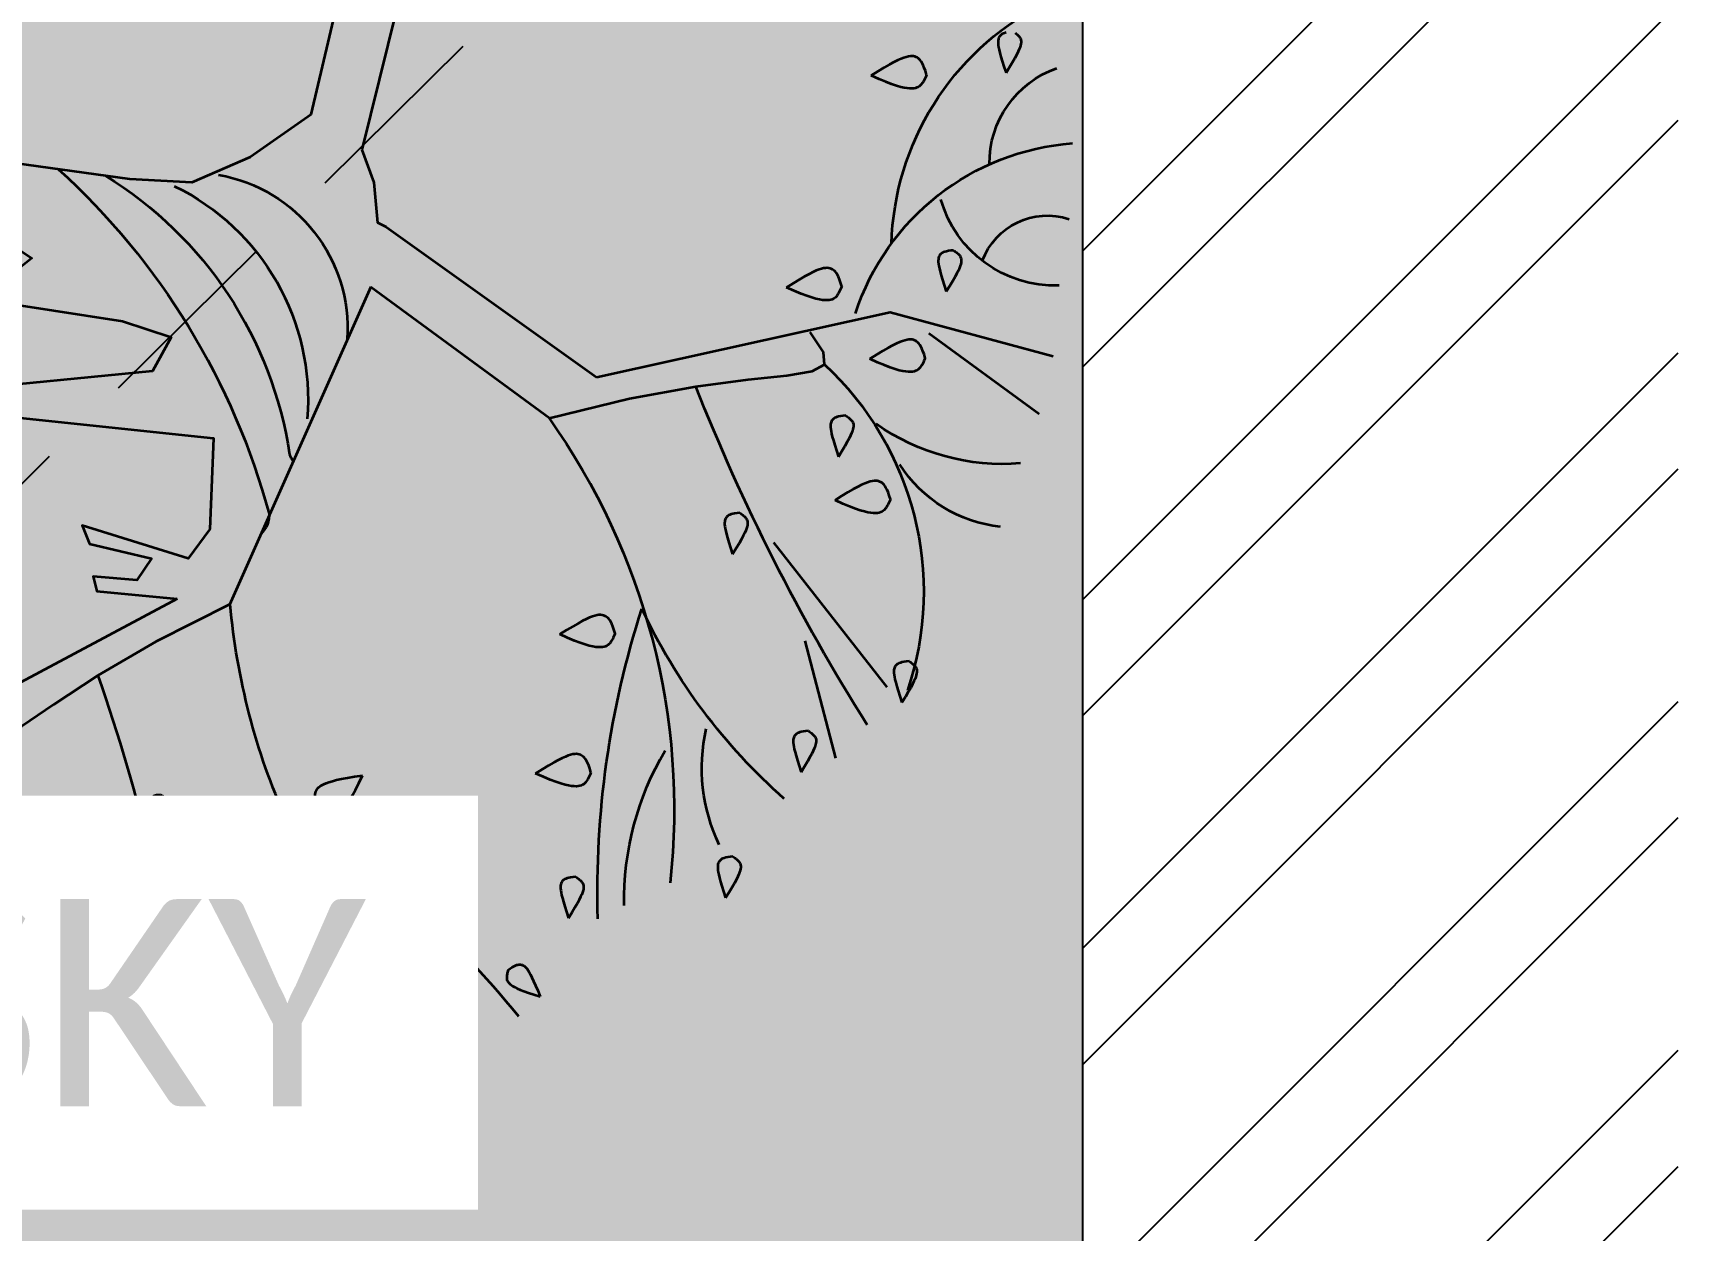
# Model space of a CAD drawing. Header units: millimetres. Extents: x -620 to 116137, y -21481 to 17722.
# Drawn here: x 6604 to 7240, y 12695 to 13158 of the extents above; entities that cross this region are included whole.
import ezdxf

# ---------------------------------------------------------------- set-up
doc = ezdxf.new("R2010")
doc.units = ezdxf.units.MM
doc.header["$LTSCALE"] = 150
doc.linetypes.add('1625_East Villa$0$DASHED', pattern=[0.75, 0.5, -0.25])
for name, color, linetype in [('1625_East Villa$0$ad-Elevation 10', 8, 'Continuous'), ('1625_East Villa$0$ad-Furniture', 8, 'Continuous'), ('1625_East Villa$0$ad-Text main', 7, 'Continuous'), ('1625_East Villa$0$ad-Wall', 240, 'Continuous'), ('1625_East Villa$0$ad-Wall hatch', 8, 'Continuous')]:
    doc.layers.add(name, color=color, linetype=linetype)
doc.layers.add('1625_East Villa$0$ad-Landscape', color=7, linetype='Continuous', lineweight=35, true_color=0x007f00)
doc.styles.add('1625_East Villa$1$Standard', font='calibril.ttf')

# ---------------------------------------------------------------- blocks, each defined once
blk = doc.blocks.new('1625_East Villa$0$zw$42B5')
at = {"layer": '1625_East Villa$0$ad-Wall hatch', "transparency": 33554610}
h = blk.add_hatch(dxfattribs=at)
h.set_pattern_fill('ANSI32', color=256, scale=10)
h.set_pattern_definition([(45, (-1040635.140901814, 674820.02437918), (-67.35192090801866, 67.35192090801866), []), (45, (-1040590.239601813, 674820.02437918), (-67.35192090801866, 67.35192090801866), [])])
h.paths.add_polyline_path([(12120, 13620), (12120, 10220), (11890, 10220), (11890, 13390), (7240, 13390), (7240, 8645), (4245, 8645), (4245, 8875), (4445, 8875), (4445, 9370), (4560, 9370), (4560, 8760), (7010, 8760), (7010, 10500), (6360, 10500), (6360, 10615), (7010, 10615), (7010, 13390), (4560, 13390), (4560, 10615), (5560, 10615), (5560, 10500), (4445, 10500), (4445, 13390), (230, 13390), (230, 8875), (3345, 8875), (3345, 8645), (3060, 8645), (3060, 4745), (3345.000000356697, 4745), (3345.000000356697, 4515), (230, 4515), (230, 230), (4995, 230), (4995, 3130), (6060, 3130), (6060, 3015), (5110, 3015), (5110, 230), (8310, 230.0000000000073), (8310, 3015.000000000007), (6860, 3015), (6860, 3130), (8310, 3130.000000000007), (8310, 4630.000000000007), (5110, 4630), (5110, 3930), (4995, 3930), (4995, 4515), (4245, 4515), (4245, 4745), (8540, 4745.000000000007), (8540, 230.0000000000073), (9240, 230.0000000000073), (9240, 7.275957614183426e-12), (0, 0), (0, 4745), (2830, 4745), (2830, 8645), (0, 8645), (0, 13620)])
at = {"layer": '1625_East Villa$0$ad-Wall'}
blk.add_lwpolyline([(7010, 8760), (7010, 10500), (6360, 10500), (6360, 10615), (7010, 10615), (7010, 13390), (4560, 13390), (4560, 10615), (5560, 10615), (5560, 10500), (4445, 10500), (4445, 13390), (230, 13390), (230, 8875)], dxfattribs=at)
blk = doc.blocks.new('1625_East Villa$0$A$C279134A6')
at = {"layer": '1625_East Villa$0$ad-Landscape', "linetype": 'Continuous'}
for p, q in [((352.617245493122, 400.1271393414354), (423.6558576117532, 240.50730740367)), ((72.22648582332477, 376.8904929818455), (16.72702648384438, 336.3571275154682)), ((150.2195632427756, 271.7263729690167), (93.30021398386452, 199.0087578529638)), ((134.409166034573, 222.4034145908154), (119.1114702286286, 163.3785190789349)), ((468.3502385930187, 119.9541486740491), (464.3111527960136, 27.69717249257519)), ((448.290892318284, 72.20118530957552), (421.5335621582781, 17.41064716777328))]:
    blk.add_line(p, q, dxfattribs=at)
for points in [[(356.8947542873648, 469.0268802080027), (326.6075211413699, 591.5537830647227)], [(382.5584542297438, 486.7454675396584), (357.776729408899, 591.9361931249223)], [(28.81455400970299, 527.7441063440201), (28.39120292119333, 527.4256297066459), (27.98687510727905, 527.1028157771943), (27.60492771420104, 526.7739871877493), (27.24871788821474, 526.437466570278), (26.92160277543007, 526.0915765567916), (26.62693952214613, 525.7346397792935), (26.36858475286863, 525.3634010963215), (26.15239300495887, 524.9682942723302), (25.98471829414484, 524.5381752983085), (25.87191463613999, 524.0619001652376), (25.82033604665776, 523.5283248641645), (25.83633654138248, 522.9263053860195), (25.92627013598394, 522.2446977217623), (26.09649084617558, 521.4723578624253), (26.35780899522069, 520.5922718332731), (26.73886013658193, 519.56394579685), (27.27273613128636, 518.341015949969), (27.99252884027374, 516.8771184893994), (28.93133012468752, 515.1258896120125), (30.12223184545292, 513.0409655146359), (31.59832586361154, 510.5759823940316), (33.39270404016133, 507.684576447049)], [(33.29601563398319, 527.893012298111), (34.08848058803414, 527.6842414806233), (34.72851885855198, 527.4527985276436), (35.24604677014577, 527.1995369114884), (35.67098064727907, 526.9253101044014), (36.03323681450274, 526.6309715786629), (36.35705638653599, 526.3152086433329), (36.64397963910596, 525.9680439542572), (36.88987163815182, 525.5773340039741), (37.09059744958358, 525.1309352850367), (37.24202213936951, 524.616704290107), (37.34001077339053, 524.0224975116871), (37.38042841761489, 523.3361714423663), (37.35914013798174, 522.5455825747486), (37.26990450716403, 521.6320920623621), (37.0980541252211, 520.5510797029419), (36.82681509893155, 519.2514299552204), (36.43941353508853, 517.6820272778568), (35.91907554051431, 515.7917561296927), (35.24902722194383, 513.5295009693509), (34.41249468624301, 510.8441462555784), (33.39270404016133, 507.684576447049)], [(73.29215961307636, 506.7601001381117), (73.88739730157249, 508.6890632317227), (74.44815625957563, 510.2773958230973), (74.98181206009758, 511.5665295528452), (75.49574027610652, 512.5978960613866), (75.99731648055604, 513.4129269891127), (76.49391624648706, 514.0530539766332), (76.99291514683864, 514.5597086643247), (77.50168875459349, 514.9743226926657), (78.02897286428197, 515.3298951536999), (78.5889441564068, 515.6256949454109), (79.19713953304745, 515.8525584172457), (79.8690958962543, 516.001321918673), (80.62035014812136, 516.062821799278), (81.46643919062626, 516.0278944084421), (82.42289992592123, 515.8873760957649), (83.50526925594022, 515.6321032106644), (84.73407431731175, 515.2489239684655), (86.14980318422022, 514.7087340477301), (87.79793416531174, 513.9784409928252), (89.72394556929066, 513.0249523481325), (91.9733157048031, 511.8151756579755), (94.59152288056794, 510.3160184667868), (97.62404540518764, 508.4943883188826), (101.116361587352, 506.3171927586154)], [(73.29215961312002, 506.7601001381554), (73.59661495994078, 506.0487456632109), (73.90594117391447, 505.3540569140605), (74.22340712441655, 504.6801764662305), (74.55228168080794, 504.0312468953198), (74.89583371250774, 503.4114107769055), (75.25733208894962, 502.8248106866231), (75.64004567947995, 502.2755891999986), (76.04724335354695, 501.7678888926894), (76.48450896104623, 501.3060890487832), (76.96668627367762, 500.8955157861637), (77.51093404369021, 500.5417319314438), (78.13441102326033, 500.250300311076), (78.85427596466616, 500.0267837515712), (79.68768762006948, 499.8767450793966), (80.65180474169028, 499.8057471210341), (81.76378608174855, 499.8193527029798), (83.04679539770586, 499.9283506845095), (84.54801646761189, 500.1644340558414), (86.32063807483064, 500.5645218400168), (88.4178490027407, 501.1655330600406), (90.89283803461876, 502.0043867389031), (93.79879395378521, 503.1180018995801), (97.1889055435895, 504.5432975651638), (101.116361587352, 506.3171927586154)], [(382.5584542297438, 486.7454675396584), (413.2355990572105, 465.3405140995237), (442.5768618426082, 452.5124026723861), (473.7519500256021, 454.3449891887794), (542.6637185341824, 463.8141505625244)], [(344.6199230929051, 430.2138714665271), (349.0515932633571, 432.3539451794422), (350.8854226912226, 452.5124026723861), (356.8947542873648, 469.0268802080027)], [(566.2184755249618, 448.7383997396755), (547.1051029588125, 430.5213557569732), (522.9766367968841, 414.5061017142798), (539.7697852473502, 401.1999627758196), (587.4493342509231, 406.697722325167), (583.7816753951629, 399.3673733533506), (477.4196088813333, 382.8740888933607), (452.9874181839259, 374.9163860255067), (462.2312783106026, 357.7608433352507), (561.7757303212566, 348.054933456835), (554.4404166400345, 337.0594114521664), (431.573889305655, 324.2313000250288), (433.4077147032513, 278.4166196778096), (444.4106912704738, 263.7559246402379), (497.5917245274031, 280.2492091002787), (493.9240656716429, 271.0862707060442), (462.748977488649, 263.7559246402379), (470.084291169871, 252.7603997295446), (492.0902362437773, 254.5929862460034), (490.2564108461811, 247.2626372741724), (449.8757823641499, 243.529224193604)], [(344.6199230929051, 430.2138714665271), (239.1307811839506, 354.8114944991394)], [(59.75594930001535, 418.4971155818203), (59.30462310092116, 418.1822814245534), (58.865605884057, 417.8664647112091), (58.44225479551824, 417.5479880738567), (58.03792698161851, 417.2251741444052), (57.6559795885405, 416.8963455549383), (57.29976976253965, 416.5598249374889), (56.97265464976954, 416.2139349240024), (56.6779913964856, 415.8569981465043), (56.41963662719354, 415.485759463525), (56.20344487928378, 415.0906526395411), (56.03577016848431, 414.6605336655193), (55.92296651050856, 414.1842585324921), (55.87138792099722, 413.650683231368), (55.88738841572194, 413.0486637532304), (55.97732201030885, 412.3670560889732), (56.14754272051505, 411.5947162296361), (56.40886086954561, 410.714630200484), (56.78991201090685, 409.6863041640609), (57.32378800561128, 408.4633743171726), (58.04358071459865, 406.9994768566103), (58.98238199901243, 405.2482479792234), (60.17328371977783, 403.1633238818467), (61.649377737951, 400.6983407612424), (63.4437559145299, 397.8069348143035)], [(59.75594930001535, 418.4971155818203), (61.18519225166528, 418.3614820045623), (62.37225954627502, 418.2006158749864), (63.3470675083081, 418.0153706653218), (64.13953246235906, 417.8065998478341), (64.77957073289144, 417.5751568948544), (65.29709864447068, 417.3218952786992), (65.72203252160398, 417.0476684716123), (66.08428868882766, 416.7533299458737), (66.4081082608609, 416.4375670105364), (66.69503151343088, 416.090402321468), (66.94092351247673, 415.6996923711849), (67.1416493239085, 415.2532936522475), (67.29307401370897, 414.7390626573178), (67.39106264771544, 414.1448558788979), (67.43148029195436, 413.4585298095772), (67.41019201230665, 412.6679409419594), (67.32095638148894, 411.7544504295729), (67.14910599956056, 410.6734380701528), (66.87786697327101, 409.3737883224312), (66.490465409428, 407.8043856450677), (65.97012741483923, 405.9141144969035), (65.30007909626875, 403.6518593365618), (64.46354656056792, 400.9665046227819), (63.4437559145299, 397.8069348143035)], [(115.8983749472391, 400.3612481793534), (116.4936126356915, 402.2902112729207), (117.0543715936801, 403.8785438643172), (117.5880273942021, 405.1676775940577), (118.1019556102256, 406.1990441025846), (118.6035318146751, 407.0140750303108), (119.1001315806061, 407.654202017824), (119.5991304809722, 408.1608567055227), (120.107904088698, 408.5754707338856), (120.6351881983719, 408.9310431949198), (121.1951594905258, 409.226842986609), (121.8033548671665, 409.4537064584438), (122.4753112303588, 409.6024699598929), (123.2265654822259, 409.6639698404906), (124.0726545247308, 409.6290424496547), (125.0291152600112, 409.4885241369921), (126.1114845900738, 409.2332512518624), (127.3402896514308, 408.8500720096708), (128.7560185183247, 408.3098820889427), (130.4041494994453, 407.5795890340232), (132.3301609034243, 406.6261003893305), (134.5795310389221, 405.4163236991881), (137.1977382146724, 403.9171665080066), (140.2302607393212, 402.0955363600806), (143.722576921471, 399.9183407998062)], [(115.8983749472391, 400.3612481793534), (116.2028302941035, 399.6498937044526), (116.5121565080481, 398.9552049552585), (116.8296224585065, 398.2813245074431), (117.1584970149124, 397.6323949365324), (117.5020490466122, 397.0125588181254), (117.8635474230541, 396.4259587278357), (118.2462610135844, 395.8767372412112), (118.653458687666, 395.3690369338874), (119.0907242951798, 394.9072370899667), (119.5729016077821, 394.4966638273763), (120.1171493777947, 394.1428799726564), (120.7406263573648, 393.8514483522886), (121.4604912987706, 393.6279317927838), (122.293902954174, 393.4778931206092), (123.2580200758093, 393.4068951622467), (124.3700014158821, 393.4205007441633), (125.6530107318104, 393.5294987257221), (127.1542318017164, 393.765582097054), (128.9268534089642, 394.1656698812149), (131.0240643368597, 394.7666811012314), (133.4990533687378, 395.6055347801012), (136.4050092878897, 396.7191499408073), (139.795120877694, 398.1444456063837), (143.722576921471, 399.9183407998062)], [(352.617245493122, 400.1271393414354), (262.5626139884262, 334.2538926715424)], [(239.1307811839506, 354.8114944991394), (91.67627258776338, 387.4669623311202), (9.728298415531754, 365.3237583239679)], [(73.99639921951166, 364.4200113716506), (74.59163690796413, 366.3489744652179), (75.15239586601092, 367.9373070566362), (75.68605166648922, 369.2264407863404), (76.19997988249816, 370.2578072948818), (76.70155608699133, 371.0728382226516), (77.1981558528787, 371.7129652101285), (77.69715475324483, 372.2196198978199), (78.20592836102878, 372.6342339262046), (78.73321247070271, 372.9898063872388), (79.29318376279844, 373.2856061789062), (79.90137913943909, 373.512469650741), (80.57333550264593, 373.661233152161), (81.324589754513, 373.7227330327732), (82.1706787970179, 373.6878056419373), (83.12713953231287, 373.5472873292601), (84.20950886233186, 373.2920144441596), (85.43831392371794, 372.9088352019535), (86.85404279061186, 372.3686452812253), (88.50217377174704, 371.6383522263641), (90.42818517569685, 370.6848635816277), (92.6775553112384, 369.4750868915144), (95.29576248695957, 367.975929700282), (98.32828501157928, 366.1542995523778), (101.8206011937873, 363.977103992147)], [(263.021936831341, 334.1401650423795), (222.597750800167, 344.1491313036531), (189.2779767338216, 350.1896467084589), (162.9435942356795, 353.5883516511676), (143.4755829091155, 355.6718865260336), (130.7549223573733, 357.7668917273841), (124.6625921838713, 361.2000076495897), (125.0795719919115, 367.2978746869921), (131.8868413848249, 377.3871332338167)], [(73.99639921951166, 364.4200113716506), (74.30085456637607, 363.7086568967497), (74.61018078030611, 363.0139681475557), (74.92764673080819, 362.3400876997184), (75.25652128721413, 361.691158128815), (75.60007331889938, 361.0713220103935), (75.96157169534126, 360.4847219201183), (76.34428528587159, 359.9355004334939), (76.75148295993858, 359.4278001261846), (77.18874856743787, 358.9660002822711), (77.67092588006926, 358.555427019659), (78.21517365008185, 358.201643164939), (78.83865062965197, 357.9102115445712), (79.5585155710578, 357.6866949850664), (80.39192722646112, 357.5366563128919), (81.35604434808192, 357.465658354522), (82.46802568814019, 357.4792639364678), (83.75103500411205, 357.5882619180047), (85.25225607400353, 357.8243452893366), (87.02487768126593, 358.2244330735557), (89.12208860913233, 358.8254442935358), (91.5970776410104, 359.6642979723983), (94.50303356017685, 360.7779131330753), (97.89314514998114, 362.203208798659), (101.8206011937873, 363.977103992147)], [(113.9371476598753, 335.504475070622), (113.4858214608103, 335.1896409133333), (113.046804243917, 334.8738242000109), (112.6234531554073, 334.5553475626366), (112.2191253414785, 334.2325336332142), (111.8371779484005, 333.9037050437328), (111.480968122356, 333.5671844262397), (111.153853009615, 333.2212944127386), (110.8591897563601, 332.864357635277), (110.6008349870244, 332.4931189522904), (110.3846432391292, 332.0980121282773), (110.2169685283297, 331.6678931542556), (110.104164870354, 331.1916180212284), (110.0525862808718, 330.6580427201479), (110.0685867755674, 330.0560232419666), (110.1585203701543, 329.3744155777094), (110.328741080375, 328.6020757184306), (110.5900592294201, 327.7219896892857), (110.9711103707814, 326.6936636528626), (111.5049863654276, 325.4707338059234), (112.2247790744877, 324.0068363453902), (113.1635803588433, 322.2556074679742), (114.3544820796087, 320.1706833705975), (115.8305760977673, 317.7057002499932), (117.6249542743462, 314.8142943030616)], [(113.9371476598753, 335.504475070622), (115.3663906115253, 335.3688414933713), (116.5534579060914, 335.2079753637372), (117.5282658681535, 335.0227301540581), (118.3207308221754, 334.8139593365922), (118.9607690927369, 334.5825163836562), (119.4782970043161, 334.3292547674355), (119.9032308814494, 334.0550279603485), (120.265487048644, 333.7606894346391), (120.5893066206918, 333.4449264992872), (120.8762298732763, 333.0977618102042), (121.1221218723222, 332.7070518599139), (121.3228476837685, 332.260653141042), (121.4742723735544, 331.7464221461123), (121.5722610076045, 331.1522153676779), (121.6126786517998, 330.4658892983716), (121.591390372123, 329.6753004307102), (121.5021547413344, 328.7618099183092), (121.3303043593914, 327.6807975589036), (121.0590653331165, 326.3811478111675), (120.6716637692734, 324.8117451338621), (120.1513257746701, 322.9214739856543), (119.4812774561142, 320.6592188252907), (118.6447449204134, 317.9738641115109), (117.6249542743462, 314.8142943030616)], [(91.49936414108379, 293.4417976602126), (92.09460182953626, 295.3707607537799), (92.6553607875394, 296.9590933451545), (93.18901658806135, 298.2482270749024), (93.70294480407028, 299.2795935834438), (94.2045210085198, 300.09462451117), (94.70112077445083, 300.7347514986905), (95.20011967480241, 301.2414061863819), (95.70889328260091, 301.6560202147739), (96.23617739223118, 302.0115926757571), (96.79614868435601, 302.3073924674682), (97.40434406101122, 302.534255939303), (98.07630042421806, 302.6830194407303), (98.82755467608513, 302.7445193213352), (99.67364371857548, 302.7095919304993), (100.6301044538704, 302.5690736178221), (101.712473783904, 302.3138007327216), (102.9412788452755, 301.9306214905228), (104.357007712184, 301.3904315697873), (106.0051386932755, 300.6601385148824), (107.931150097269, 299.7066498701897), (110.1805202327814, 298.4968731800327), (112.7987274085317, 296.997715988844), (115.8312499331514, 295.1760858409398), (119.3235661153158, 292.9988902806726)], [(91.49936414108379, 293.4417976602126), (91.80381948793365, 292.7304431853117), (92.11314570187824, 292.0357544361177), (92.43061165236577, 291.3618739882877), (92.7594862087717, 290.712944417377), (93.1030382404715, 290.0931082989628), (93.46453661688429, 289.5065082087021), (93.84725020742917, 288.9572867220704), (94.25444788151071, 288.4495864147466), (94.69171348902455, 287.9877865708404), (95.17389080164139, 287.577213308221), (95.71813857165398, 287.223429453501), (96.3416155512241, 286.9319978331332), (97.06148049262993, 286.7084812736284), (97.89489214803325, 286.5584426014539), (98.85900926965405, 286.4874446430913), (99.97099060971232, 286.501050225037), (101.2539999256551, 286.6100482065885), (102.7552209955757, 286.8461315778986), (104.5278426027944, 287.246219362074), (106.6250535307045, 287.8472305820978), (109.1000425625825, 288.6860842609603), (112.005998481749, 289.7996994216373), (115.3961100715533, 291.224995087221), (119.3235661153158, 292.9988902806726)], [(167.1322181223513, 286.6186359019921), (166.6808919232717, 286.3038017447252), (166.2418747063639, 285.9879850314028), (165.8185236178688, 285.6695083940285), (165.4141958039545, 285.346694464577), (165.0322484108765, 285.0178658751247), (164.6760385848611, 284.6813452576753), (164.3489234721055, 284.3354552441742), (164.0542602188216, 283.9785184666689), (163.7959054495441, 283.6072797836969), (163.5797137016343, 283.2121729597129), (163.4120389908203, 282.7820539856912), (163.2992353328154, 282.305778852613), (163.2476567433478, 281.7722035515326), (163.2636572380579, 281.1701840734022), (163.3535908326594, 280.488576409145), (163.523811542851, 279.7162365497934), (163.7851296918961, 278.8361505206558), (164.1661808332428, 277.8078244842472), (164.7000568279327, 276.584894637359), (165.4198495369492, 275.1209971767821), (166.3586508213339, 273.3697682994098), (167.5495525421138, 271.2848442020331), (169.0256465602724, 268.8198610814288), (170.8200247368077, 265.9284551344463)], [(167.1322181223513, 286.6186359019921), (168.5614610739867, 286.4830023247632), (169.7485283685965, 286.3221361951728), (170.7233363306586, 286.1368909854937), (171.5158012846805, 285.9281201680278), (172.1558395552274, 285.696677215019), (172.6733674668212, 285.4434155988711), (173.0983013439545, 285.1691887917841), (173.4605575111491, 284.8748502660601), (173.7843770831823, 284.5590873307228), (174.0713003357814, 284.2119226416398), (174.3171923348273, 283.8212126913495), (174.5179181462299, 283.3748139724339), (174.6693428360304, 282.8605829775042), (174.767331470066, 282.2663761990698), (174.8077491142758, 281.5800501297635), (174.7864608346572, 280.7894612621312), (174.6972252038395, 279.8759707497447), (174.5253748218965, 278.7949583903246), (174.254135795607, 277.495308642603), (173.8667342317349, 275.9259059652541), (173.3463962371607, 274.0356348170899), (172.6763479186193, 271.7733796567263), (171.8398153829185, 269.0880249429465), (170.8200247368077, 265.9284551344463)], [(423.2329429857054, 240.7195682496676), (460.4529066384566, 222.0388689160536), (489.694971143952, 204.9626622634387), (511.9121788112243, 190.4214594137811), (528.0575719491608, 179.345771488981), (539.0841928667651, 172.6661096108801), (545.9450838729827, 171.3129849014949)], [(449.8757823641499, 243.529224193604), (588.0855924869684, 169.8204292100345), (635.9466098243865, 99.71254824033531)], [(229.7878548717854, 226.066252715711), (230.3830925602379, 227.9952158092783), (230.9438515182846, 229.5835484007112), (231.4775073187629, 230.8726821304081), (231.9914355347719, 231.9040486389422), (232.4930117392505, 232.719079566712), (232.9896115051524, 233.3592065541889), (233.488610405504, 233.8658612418876), (233.9973840133025, 234.2804752702796), (234.5246681229764, 234.6360477313137), (235.0846394150722, 234.9318475229738), (235.6928347917128, 235.1587109948014), (236.3647911549488, 235.3074744962796), (237.1160454067867, 235.3689743768336), (237.9621344492916, 235.3340469859977), (238.9185951845866, 235.1935286733278), (240.0009645146056, 234.93825578822), (241.2297695760208, 234.5550765460648), (242.6454984429147, 234.0148866253294), (244.2936294240208, 233.2845935704245), (246.219640827956, 232.3311049256954), (248.4690109635121, 231.1213282355748), (251.0872181392333, 229.6221710443497), (254.119740663853, 227.8005408964382), (257.6120568460465, 225.623345336222)], [(229.7878548717854, 226.066252715711), (230.0923102186498, 225.3548982408101), (230.4016364325798, 224.6602094916234), (230.7191023830819, 223.9863290437934), (231.0479769394879, 223.3373994728754), (231.3915289711731, 222.7175633544684), (231.7530273476004, 222.1309632642078), (232.1357409381308, 221.5817417775834), (232.542938612256, 221.0740414702959), (232.9802042197116, 220.6122416263388), (233.462381532343, 220.2016683637194), (234.0066293023556, 219.8478845089994), (234.6301062819693, 219.5564528886753), (235.3499712233315, 219.3329363291341), (236.1833828787348, 219.1828976569523), (237.1475000003556, 219.1118996985897), (238.2594813404576, 219.1255052805791), (239.5424906563567, 219.2345032620942), (241.0437117262773, 219.470586633397), (242.8163333335397, 219.8706744176161), (244.9135442614061, 220.4716856376035), (247.3885332932841, 221.310539316466), (250.2944892124506, 222.424154477143), (253.6846008022985, 223.8494501427704), (257.6120568460465, 225.623345336222)], [(82.07595595098974, 212.0539813659125), (81.62462975193921, 211.7391472086165), (81.1856125350314, 211.4233304952941), (80.76226144653629, 211.1048538579198), (80.35793363260746, 210.7820399284974), (79.97598623952945, 210.4532113390305), (79.6197764135286, 210.1166907215738), (79.29266130077303, 209.7708007080728), (78.99799804748909, 209.4138639305747), (78.73964327818248, 209.0426252476173), (78.52345153030183, 208.6475184236187), (78.3557768194878, 208.2173994495824), (78.24297316151205, 207.7411243165625), (78.19139457200072, 207.2075490154384), (78.20739506672544, 206.6055295372935), (78.29732866131235, 205.9239218730436), (78.46754937150399, 205.1515820137138), (78.72886752053455, 204.2714959845762), (79.10991866189579, 203.2431699481531), (79.64379465660022, 202.0202401012648), (80.3635873656167, 200.5563426406734), (81.30238865000138, 198.8051137633156), (82.49329037076677, 196.7201896659244), (83.96938438892539, 194.2552065453274), (85.76376256551885, 191.3638005983958)], [(82.07595595098974, 212.0539813659125), (83.50519890265423, 211.9183477886545), (84.69226619724941, 211.7574816590713), (85.66707415932615, 211.5722364493849), (86.459539113348, 211.3634656319191), (87.09957738386584, 211.1320226789394), (87.61710529548873, 210.8787610627624), (88.04203917260747, 210.6045342556827), (88.4042953398166, 210.3101957299659), (88.72811491184984, 209.9944327946287), (89.01503816443437, 209.6472681055384), (89.26093016349478, 209.2565581552481), (89.46165597492654, 208.8101594363761), (89.61308066468337, 208.2959284414028), (89.71106929873349, 207.7017216629683), (89.75148694292875, 207.0153955936621), (89.7301986632956, 206.2248067260516), (89.64096303250699, 205.3113162136433), (89.4691126505495, 204.230303854245), (89.19787362427451, 202.9306541065016), (88.81047206040239, 201.3612514291526), (88.29013406582817, 199.4709802809884), (87.6200857472868, 197.2087251206249), (86.78355321158597, 194.5233704068523), (85.76376256551885, 191.3638005983958)], [(132.6871515064122, 177.0962214687752), (132.2358253073326, 176.7813873115083), (131.7968080904247, 176.4655705981859), (131.3734570019296, 176.1470939608116), (130.9691291880154, 175.8242800313674), (130.5871817949374, 175.4954514419078), (130.2309719688783, 175.1589308244147), (129.9038568561227, 174.8130408109137), (129.6091936028824, 174.456104033452), (129.3508388335467, 174.0848653504581), (129.1346470856515, 173.6897585264524), (128.9669723748812, 173.2596395524743), (128.8541687168763, 172.7833644194034), (128.8025901274086, 172.2497891183157), (128.8185906220897, 171.6477696401416), (128.9085242167057, 170.9661619759281), (129.0787449269119, 170.193822116591), (129.340063075957, 169.3137360874389), (129.7211142173037, 168.2854100510303), (130.2549902119499, 167.0624802041057), (130.97478292101, 165.5985827435652), (131.9135842053656, 163.8473538661492), (133.104485926131, 161.7624297687726), (134.5805799442896, 159.2974466481683), (136.3749581208685, 156.4060407012294)], [(132.6871515064122, 177.0962214687752), (134.1163944580476, 176.9605878915463), (135.3034617526137, 176.7997217619122), (136.2782697146904, 176.6144765522331), (137.0707346687122, 176.4057057347673), (137.7107729392883, 176.1742627818021), (138.2283008508384, 175.9210011656105), (138.6532347279717, 175.6467743585235), (139.0154908951663, 175.3524358328068), (139.3393104672432, 175.0366728975132), (139.6262337197986, 174.6895082083793), (139.8721257188445, 174.2987982580962), (140.0728515302908, 173.852399539217), (140.2242762200913, 173.3381685442873), (140.3222648541268, 172.7439617658529), (140.3626824983221, 172.0576356965466), (140.3413942186744, 171.2670468288707), (140.2521585878712, 170.3535563164769), (140.0803082059574, 169.2725439571077), (139.8090691796388, 167.9728942093352), (139.4216676157957, 166.4034915320372), (138.9013296211924, 164.5132203838293), (138.2312813026365, 162.250965223473), (137.3947487669357, 159.5656105096859), (136.3749581208685, 156.4060407012294)], [(241.9485805549339, 156.2094337439194), (242.5438182434154, 158.1383968375303), (243.104577201404, 159.726729428934), (243.6382330019114, 161.0158631586673), (244.1521612179204, 162.0472296671505), (244.653737422399, 162.8622605949204), (245.1503371882864, 163.5023875823899), (245.6493360886525, 164.009042270096), (246.1581096964219, 164.4236562984952), (246.6853938060958, 164.7792287595294), (247.2453650982497, 165.0750285512186), (247.8535604748467, 165.3018920230097), (248.5255168380972, 165.4506555244807), (249.2767710899061, 165.5121554050565), (250.1228601324401, 165.4772280142715), (251.0793208676914, 165.3367097015507), (252.1616901977832, 165.081436816472), (253.3904952591402, 164.6982575742877), (254.8062241260341, 164.1580676535523), (256.4543551071547, 163.4277745986328), (258.3803665111336, 162.4742859539401), (260.6297366466315, 161.2645092637977), (263.2479438223672, 159.7653520725507), (266.2804663470015, 157.9437219246465), (269.772782529195, 155.7665263644158)], [(241.9485805549339, 156.2094337439194), (242.2530359017837, 155.4980792690185), (242.5623621157574, 154.8033905198681), (242.8798280662159, 154.1295100719872), (243.2087026225927, 153.4805805010983), (243.5522546542925, 152.8607443826913), (243.9137530307344, 152.2741442924016), (244.2964666213084, 151.7249228058208), (244.7036642953899, 151.2172224985043), (245.1409299028601, 150.7554226545399), (245.623107215506, 150.3448493919859), (246.1673549855041, 149.991065537266), (246.7908319651033, 149.6996339168836), (247.5106969064655, 149.4761173573352), (248.3441085618542, 149.3260786851752), (249.308225683475, 149.2550807268126), (250.4202070235915, 149.2686863087874), (251.7032163394906, 149.3776842902953), (253.2044374094257, 149.6137676616636), (254.9770590166736, 150.0138554458244), (257.07426994454, 150.6148666658046), (259.5492589764181, 151.4537203446744), (262.4552148956136, 152.5673355054168), (265.8453264854325, 153.9926311709714), (269.772782529195, 155.7665263644158)], [(378.2095891240897, 137.001815013602), (379.0116278336354, 138.8543647242623), (379.6183741579152, 140.4257048936706), (380.0511645642255, 141.75210858434), (380.3313355197752, 142.8698488590962), (380.4802234917734, 143.8151987805177), (380.5191649474873, 144.6244314112191), (380.469496354126, 145.3338198139754), (380.3525541789277, 145.9796370514159), (380.1831584016763, 146.5926340971055), (379.9500630522816, 147.1814735682638), (379.6355056731409, 147.7492959931915), (379.2217238066805, 148.2992418999929), (378.6909549953562, 148.8344518169251), (378.0254367815942, 149.358066272056), (377.2074067078502, 149.8732257937227), (376.2191023164924, 150.3830709099493), (375.036376676886, 150.8909569915995), (373.6095449660061, 151.4010987795846), (371.8825378877082, 151.9179258574877), (369.7992861458479, 152.4458678086667), (367.3037204442808, 152.989354216792), (364.3397714868916, 153.552814665265), (360.8513699775358, 154.1406787376764), (356.7824466200691, 154.7573760175292)], [(378.2095891240897, 137.001815013602), (377.5157402074983, 136.6593359220496), (376.8290272092127, 136.3326856153508), (376.1496602549014, 136.0271368809699), (375.4778494702623, 135.7479625062697), (374.8138049809932, 135.5004352785836), (374.1577369127917, 135.2898279854053), (373.5098553912976, 135.1214134140318), (372.8703705422085, 135.0004643519133), (372.2378876228904, 134.9339386868014), (371.6045924172358, 134.9355347075179), (370.9610658408637, 135.020635803412), (370.2978888093639, 135.2046253637091), (369.6056422382972, 135.5028867776928), (368.8749070432532, 135.9308034345886), (368.0962641398219, 136.5037587236293), (367.260294443593, 137.2371360340767), (366.3564147381549, 138.154193798262), (365.3693852790602, 139.30969062035), (364.2828021899768, 140.7662601476914), (363.0802615944558, 142.5865360275566), (361.7453596161067, 144.833151907209), (360.2616923785099, 147.5687414338536), (358.6128560053039, 150.8559382548701), (356.7824466200691, 154.7573760175292)], [(465.184378244754, 142.2654623645503), (464.0103329199628, 143.0917489113708), (463.0038711724483, 143.7413960651174), (462.1428193324682, 144.2345046529736), (461.4050037303386, 144.5911755024645), (460.7682506962883, 144.8315094407371), (460.2103865606623, 144.9756072952368), (459.7092376537184, 145.043569893176), (459.2426303057437, 145.0554980620655), (458.791294030947, 145.0261567324778), (458.3475710792554, 144.9489672489144), (457.906706884547, 144.8120150591858), (457.4639468807, 144.6033856111026), (457.0145365015342, 144.3111643525917), (456.5537211809278, 143.9234367313984), (456.0767463527882, 143.4282881954132), (455.5788574509061, 142.8138041924176), (455.0526768491691, 142.0617657038529), (454.4803346811823, 141.1287358448753), (453.8413380205893, 139.9649732643229), (453.1151939409756, 138.5207366109316), (452.2814095159556, 136.7462845335904), (451.3194918191148, 134.5918756809697), (450.2089479240967, 132.0077687018929), (448.929284904516, 128.9442222450816)], [(465.1843782447249, 142.2654623645503), (465.3225549352501, 141.7328057333507), (465.4507411180675, 141.2074062513566), (465.565295565335, 140.6901724634881), (465.6625770492101, 140.1820129146945), (465.7389443418797, 139.6838361499322), (465.7907562154724, 139.1965507142158), (465.8143714421458, 138.7210651523856), (465.8061487940868, 138.258288009456), (465.7610416585958, 137.8082539074967), (465.6683818834863, 137.3675017772621), (465.5160959318309, 136.9316966266051), (465.2921102666151, 136.4965034632623), (464.9843513508531, 136.0575872952031), (464.5807456475595, 135.610613130164), (464.0692196197488, 135.1512459761143), (463.4376997304062, 134.6751508407906), (462.6669099967548, 134.1764306986151), (461.7087646527361, 133.6429403901711), (460.5079754864128, 133.0609727224946), (459.0092542859056, 132.4168205027891), (457.1573128393647, 131.696776538105), (454.8968629348819, 130.8871336355296), (452.172616360549, 129.9741846021643), (448.929284904516, 128.9442222450816)], [(523.0304169884039, 96.55875709584507), (522.3825354669098, 96.39034252452257), (521.7430506178207, 96.26939346240397), (521.1105676985026, 96.2028677972412), (520.477272492848, 96.20446381800866), (519.8337459164759, 96.28956491390272), (519.1705688849761, 96.47355447419977), (518.4783223139093, 96.77181588818348), (517.7475871188653, 97.19973254507931), (516.968944215434, 97.77268783412), (516.1329745192052, 98.5060651445674), (515.229094813767, 99.4231229087527), (514.2420653546724, 100.5786197308407), (513.155482265589, 102.0351892581821), (511.952941670068, 103.8554651380473), (510.6180396917189, 106.1020810176997), (509.1343724541221, 108.8376705443443), (507.4855360809161, 112.1248673653608), (505.6551266956812, 116.0263051279544)], [(522.4822250416182, 112.6700278900753), (520.7552179633203, 113.186854967913), (518.67196622146, 113.7147969191574), (516.1764005198929, 114.2582833272318), (513.2124515625037, 114.8217437757557), (509.7240500531479, 115.4096078481671), (505.6551266956812, 116.0263051279544)], [(170.5949101077713, 113.9336115559636), (170.1435839086917, 113.6187773986894), (169.7045666917984, 113.302960685367), (169.2812156032887, 112.9844840479927), (168.8768877893745, 112.6616701185485), (168.4949403962964, 112.3328415290889), (168.138730570281, 111.9963209116395), (167.8116154575255, 111.6504308981384), (167.5169522042415, 111.2934941206477), (167.258597434964, 110.9222554376684), (167.0424056870543, 110.5271486136844), (166.8747309762402, 110.0970296396554), (166.7619273182354, 109.6207545065845), (166.7103487287677, 109.0871792055113), (166.7263492234924, 108.4851597273664), (166.8162828180793, 107.8035520631092), (166.986503528271, 107.0312122037722), (167.2478216773161, 106.15112617462), (167.6288728186773, 105.1228001381969), (168.1627488133818, 103.8998702913159), (168.8825415223691, 102.4359728307463), (169.8213428067684, 100.6847439533813), (171.0122445275483, 98.59981985598279), (172.4883385456924, 96.13483673539304), (174.2827167222567, 93.24343078839593)], [(170.5949101077713, 113.9336115559636), (172.0241530594067, 113.7979779787274), (173.2112203540164, 113.637111849137), (174.1860283160786, 113.4518666394579), (174.9784932701295, 113.2430958219775), (175.6185315406474, 113.0116528689978), (176.1360594522412, 112.7583912528353), (176.5609933293745, 112.4841644457483), (176.923249496569, 112.1898259200389), (177.2470690686168, 111.8740629846943), (177.5339923212014, 111.526898295604), (177.7798843202472, 111.136188345321), (177.980610131679, 110.6897896263836), (178.1320348214504, 110.1755586314684), (178.2300234554859, 109.581351853034), (178.2704410996957, 108.8950257837278), (178.2491528200771, 108.1044369160954), (178.1599171892594, 107.1909464037162), (177.9880668073311, 106.1099340442888), (177.7168277810415, 104.8102842965745), (177.3294262171694, 103.2408816192183), (176.8090882225806, 101.3506104710541), (176.1390399040392, 99.0883553106978), (175.3025073683384, 96.40300059692527), (174.2827167222567, 93.24343078839593)], [(249.5661598689476, 103.7832345367933), (249.1148336699262, 103.468400379541), (248.6758164529892, 103.1525836661895), (248.2524653644796, 102.8341070288006), (247.8481375505944, 102.5112930994219), (247.4661901575309, 102.182464509955), (247.1099803314864, 101.8459438924547), (246.7828652187018, 101.5000538789755), (246.4882019654469, 101.1431171014556), (246.2298471961403, 100.7718784184981), (246.0136554482306, 100.3767715945141), (245.8459807374311, 99.94665262046328), (245.7331770794408, 99.47037748746516), (245.681598489944, 98.93680218633381), (245.6975989846542, 98.33478270820342), (245.7875325792702, 97.6531750439317), (245.9577532894473, 96.88083518460189), (246.2190714384924, 96.00074915545702), (246.6001225798536, 94.97242311903392), (247.1339985745581, 93.74949327214563), (247.8537912836036, 92.28559581159789), (248.7925925679592, 90.53436693419644), (249.9834942887246, 88.44944283681252), (251.4595883068832, 85.9844597162155), (253.2539664834621, 83.0930537692766)], [(249.5661598689476, 103.7832345367933), (250.9954028206412, 103.647600959579), (252.1824701152073, 103.4867348299595), (253.157278077284, 103.3014896202658), (253.9497430313058, 103.0927188027999), (254.5897813018237, 102.8612758498202), (255.1073092134175, 102.6080142336723), (255.5322430905653, 102.3337874265635), (255.8944992577599, 102.0394489008468), (256.2183188298077, 101.7236859655095), (256.5052420823922, 101.3765212764192), (256.7511340814381, 100.9858113261289), (256.9518598928844, 100.5394126072642), (257.1032845826412, 100.0251816122909), (257.2012732166622, 99.430974833871), (257.2416908608866, 98.74464876455022), (257.2204025812534, 97.95405989693245), (257.1311669504648, 97.04056938452413), (256.9593165684928, 95.95955702512583), (256.6880775422323, 94.65990727738244), (256.3006759784039, 93.09050460008439), (255.780337983786, 91.20023345186928), (255.1102896652155, 88.93797829152754), (254.2737571295147, 86.25262357774773), (253.2539664834621, 83.0930537692766)], [(283.6714697130228, 56.95893986704323), (282.4974243882316, 57.78522641387826), (281.490962640717, 58.43487356761034), (280.629910800737, 58.92798215553194), (279.8920951986074, 59.28465300497191), (279.2553421645862, 59.52498694324458), (278.6974780289602, 59.66908479774429), (278.1963291219872, 59.73704739573441), (277.7297217740124, 59.74897556455835), (277.2783854992158, 59.71963423497073), (276.8346625475242, 59.64244475140731), (276.3937983528449, 59.50549256167869), (275.9510383489687, 59.29686311366095), (275.5016279698029, 59.00464185508463), (275.0408126492257, 58.61691423390585), (274.5638378210569, 58.12176569790608), (274.0659489192039, 57.50728169497597), (273.5397683174378, 56.75524320634577), (272.9674261494802, 55.82221334736823), (272.3284294888581, 54.65845076683036), (271.6022854092444, 53.21421411349002), (270.7685009842244, 51.43976203609782), (269.8065832874126, 49.28535318346258), (268.6960393923946, 46.70124620438582), (267.4163763727847, 43.63769974764)], [(500.5883672106575, 55.58979055000964), (499.4143218858953, 56.41607709684467), (498.4078601383808, 57.06572425057675), (497.5468082984007, 57.55883283849835), (496.8089926962712, 57.91550368793833), (496.1722396622208, 58.155837626211), (495.6143755265948, 58.2999354807107), (495.113226619651, 58.36789807870082), (494.6466192716762, 58.37982624752476), (494.1952829968795, 58.35048491793714), (493.7515600451879, 58.27329543437372), (493.3106958504795, 58.1363432446451), (492.8679358466034, 57.92771379662736), (492.4185254674667, 57.63549253805104), (491.9577101468603, 57.24776491687226), (491.4807353187207, 56.7526163808725), (490.9828464168386, 56.13813237794238), (490.4566658151016, 55.38609388931218), (489.8843236471148, 54.45306403033464), (489.2453269865218, 53.28930144979677), (488.5191829069081, 51.84506479645643), (487.6853984818881, 50.07061271906423), (486.7234807850473, 47.91620386642899), (485.6129368900292, 45.33209688735224), (484.3332738704485, 42.26855043060641)], [(283.6714697130228, 56.95893986704323), (283.809646403548, 56.42628323584358), (283.9378325863363, 55.90088375384948), (284.0523870336037, 55.38364996599557), (284.149668517508, 54.87549041718739), (284.2260358101485, 54.37731365243963), (284.2778476837411, 53.89002821670874), (284.3014629104437, 53.41454265489301), (284.2932402623846, 52.95176551194891), (284.2481331268646, 52.50173141005507), (284.1554733517842, 52.06097927982046), (284.0031874001288, 51.62517412909801), (283.7792017349129, 51.18998096582072), (283.471442819151, 50.75106479769602), (283.0678371158574, 50.30409063272236), (282.5563110880175, 49.84472347860719), (281.924791198704, 49.36862834328349), (281.1540014650527, 48.86990820110805), (280.1958561210049, 48.33641789266403), (278.9950669546815, 47.75445022505301), (277.4963457542035, 47.1102980052965), (275.6444043076335, 46.39025404061249), (273.3839544031507, 45.58061113803706), (270.6597078288178, 44.66766210465721), (267.4163763727847, 43.63769974764)], [(500.5883672106575, 55.58979055000964), (500.7265439011826, 55.05713391881), (500.854730084, 54.5317344368159), (500.9692845312675, 54.01450064896198), (501.0665660151426, 53.5063411001538), (501.1429333078122, 53.00816433540604), (501.1947451814049, 52.52087889967515), (501.2183604080783, 52.04539333785942), (501.2101377600193, 51.58261619491532), (501.1650306244992, 51.13258209302148), (501.0723708494188, 50.69182996278687), (500.9200848977634, 50.25602481206442), (500.6960992325476, 49.82083164878713), (500.3883403167856, 49.38191548066243), (499.984734613492, 48.93494131568877), (499.4732085856813, 48.4755741615736), (498.8416886963387, 47.9994790262499), (498.0708989626874, 47.50075888407446), (497.1127536186395, 46.96726857563044), (495.9119644523453, 46.38530090801942), (494.4132432518381, 45.74114868826291), (492.5613018052973, 45.0211047235789), (490.3008519008145, 44.21146182100347), (487.5766053264815, 43.29851278762362), (484.3332738704485, 42.26855043060641)], [(420.1392019601335, 36.65980924428004), (418.9651566353423, 37.48609579116601), (417.9586948878277, 38.13574294484715), (417.0976430478477, 38.62885153276875), (416.3598274457181, 38.98552238220873), (415.7230744116678, 39.22585632053233), (415.1652102760418, 39.3699541749811), (414.6640613690979, 39.43791677297122), (414.1974540211231, 39.44984494179516), (413.7461177463265, 39.42050361220754), (413.3023947946349, 39.34331412864412), (412.8615305999265, 39.20636193891551), (412.4187705960794, 38.99773249089776), (411.9693602169136, 38.70551123238693), (411.5085448963073, 38.31778361119359), (411.0315700681676, 37.82263507520838), (410.5336811662855, 37.20815107221279), (410.0075005645485, 36.45611258358258), (409.4351583965617, 35.52308272460505), (408.7961617359688, 34.35932014406717), (408.070017656355, 32.91508349072683), (407.2362332313351, 31.14063141333463), (406.2743155344942, 28.98622256069939), (405.1637716394762, 26.40211558162264), (403.8841086198954, 23.33856912487681)], [(420.1392019601044, 36.65980924428004), (420.2773786506295, 36.12715261314588), (420.405564833447, 35.60175313115178), (420.5201192807144, 35.08451934323239), (420.6174007645895, 34.57635979448969), (420.6937680572591, 34.07818302972737), (420.7455799308518, 33.59089759394556), (420.7691951575252, 33.11541203212983), (420.7609725094662, 32.6526348892512), (420.7158653739752, 32.20260078729189), (420.6232055988658, 31.76184865705727), (420.4709196472104, 31.32604350633483), (420.2469339819945, 30.89085034305754), (419.9391750662326, 30.45193417499831), (419.535569362939, 30.00496000995918), (419.0240433351282, 29.54559285584401), (418.3925234457856, 29.0694977205203), (417.6217337121343, 28.57077757841034), (416.6635883681156, 28.03728726990084), (415.4627992017922, 27.45531960228982), (413.9640780012851, 26.81116738258424), (412.1121365547442, 26.0911234178493), (409.8516866502614, 25.28148051527387), (407.1274400759285, 24.36853148189402), (403.8841086198954, 23.33856912487681)], [(350.2691187678283, 13.32132326340798), (349.0950734430662, 14.14760981024301), (348.0886116955517, 14.79725696397509), (347.2275598555716, 15.29036555189668), (346.489744253442, 15.64703640133666), (345.8529912193917, 15.88737033960933), (345.2951270837657, 16.03146819410904), (344.7939781768218, 16.09943079204822), (344.3273708288471, 16.1113589609231), (343.8760345540504, 16.08201763133548), (343.4323116023588, 16.00482814777206), (342.9914474076504, 15.86787595804344), (342.5486874037742, 15.65924650996021), (342.0992770246376, 15.36702525144938), (341.6384617040312, 14.97929763027059), (341.1614868758916, 14.48414909427083), (340.6635979740095, 13.86966509128979), (340.1374173722725, 13.11762660271052), (339.5650752042857, 12.18459674373298), (338.9260785436927, 11.0208341631951), (338.199934464079, 9.576597509803833), (337.366150039059, 7.802145432462567), (336.4042323422182, 5.647736579827324), (335.2936884472001, 3.063629600750573), (334.0140254275902, 8.31439538160339e-05)], [(350.2691187678283, 13.32132326340798), (350.4072954583535, 12.78866663220833), (350.5354816411709, 12.26326715021423), (350.6500360884384, 11.74603336236032), (350.7473175723135, 11.23787381355214), (350.8236848649831, 10.73969704880437), (350.8754967385757, 10.25241161307349), (350.8991119652492, 9.77692605125776), (350.8908893171902, 9.314148908313655), (350.8457821816701, 8.864114806354337), (350.7531224065897, 8.423362676119723), (350.6008364549343, 7.987557525462762), (350.3768507897184, 7.552364362119988), (350.0690918739565, 7.113448194060766), (349.6654861706629, 6.666474029021629), (349.1539601428522, 6.207106874971942), (348.5224402535096, 5.731011739648238), (347.7516505198582, 5.232291597472795), (346.7935051758104, 4.698801289028779), (345.592716009487, 4.116833621417754), (344.093994809009, 3.472681401661248), (342.2420533624681, 2.752637436977238), (339.9816034579853, 1.942994534401805), (337.2573568836524, 1.030045501021959), (334.0140254275902, 8.31439538160339e-05)]]:
    blk.add_lwpolyline(points, dxfattribs=at)
for centre, radius, start, end in [((-48.8200738291489, 417.5945081735408), 139.8590841809369, 1.699789714272846, 62.36018582269419), ((-8.708989296574146, 462.3733615297242), 50.42049782609573, 359.2712517836439, 70.8882061922501), ((-9.202885110440548, 348.2759001469676), 124.3549935875674, 18.06286065750942, 85.75591993903804), ((442.7125671776157, 379.1802894141438), 78.4669419257005, 99.97071487008874, 183.814057464619), ((590.0043207117851, 286.6543716559609), 198.7546960448488, 121.5506420968788, 171.5132098222288), ((751.7499585434416, 192.1459109566786), 360.5150363195272, 132.1855965717491, 164.9692766056883), ((503.616513649773, 343.3707660869841), 119.4974920131227, 115.9520092972167, 184.5818200711934), ((9.053156225345447, 460.0695024023589), 59.23339006042469, 267.7866904108657, 344.3968184750456), ((12.57224194305309, 400.9756277580891), 34.96516043705761, 20.50887583346102, 108.2469827200277), ((230.1798975557031, 247.0745303233998), 155.4301332041569, 132.755630182557, 198.6371417842584), ((-760.6351996380836, 724.4290461203418), 1020.975107785273, 327.7895365941077, 338.4969377480114), ((35.05778400327836, 421.5372609511396), 110.3849360026253, 265.3253561007361, 305.1536811639504), ((538.8517737511866, 137.5961789572175), 338.6910648385356, 144.5280299069525, 186.2467861906231), ((342.1066527243383, 341.1927235439143), 57.17526800091273, 329.9399704730236, 333.8417147145524), ((29.31155348311586, 347.2110408306035), 67.87011303679053, 275.7610816900853, 327.6837002030374), ((417.5593980125996, 286.0480416621504), 13.99606606900384, 177.1648962664848, 226.3153690040251), ((85.87579103167809, 270.749377222397), 338.6910648385356, 335.909231674565, 354.9132296166642), ((-51.03337158818613, 364.3520277616262), 295.5765384681631, 311.5008179762823, 334.788581597278), ((-226.1422713220381, 96.20957557318616), 464.8270615080538, 358.3377253873357, 17.81855726887191), ((1454.722432163326, -128.3722596929729), 1020.975107785273, 160.9443217758669, 171.6517229298627), ((97.17866743003833, 158.3647909335341), 89.04669992488158, 334.3957812174284, 12.83071490557873), ((77.8673883661977, 92.11603362539608), 147.378833321297, 358.937925996502, 30.62473434049841), ((391.5718940544321, 153.21755528207), 155.4301332041569, 300.8041177393447, 6.68562934171367), ((640.1614709713176, -258.1136721117509), 464.8270615080538, 121.6227022549859, 141.1035341360839), ((681.4778196146217, 59.46539011750428), 295.5765384681631, 164.6526779268911, 187.9404415474274), ((434.9367212606448, -0.6597882059213589), 89.04669992488158, 126.6105446179603, 165.0454783063261)]:
    blk.add_arc(centre, radius, start, end, dxfattribs=at)
blk = doc.blocks.new('1625_East Villa$0$zw$B1C6')
at = {"transparency": 33554559}
h = blk.add_hatch(color=256, dxfattribs=at)
h.dxf.hatch_style = 1
h.set_gradient(color1=(153, 204, 0), color2=(63, 127, 0), name='INVSPHERICAL')
h.paths.add_polyline_path([(-1.818989403545856e-12, 1.818989403545856e-12), (-1225.000000000002, 0), (-1224.999999999997, -1215), (2.728484105318785e-12, -1214.999999999998)])
at = {"layer": '1625_East Villa$0$ad-Elevation 10'}
blk.add_lwpolyline([(-1.818989403545856e-12, 1.818989403545856e-12), (-1225.000000000002, 0), (-1224.999999999997, -1215), (2.728484105318785e-12, -1214.999999999998)], close=True, dxfattribs=at)
at = {"layer": '1625_East Villa$0$ad-Furniture', "linetype": '1625_East Villa$0$DASHED'}
blk.add_lwpolyline([(-1.818989403545856e-12, 1.818989403545856e-12), (-1224.999999999997, -1215)], dxfattribs=at)
at = {"layer": '1625_East Villa$0$ad-Landscape', "xscale": -0.7689692653037791, "yscale": 0.7689692653037794, "zscale": 0.7689692653037794}
blk.add_blockref('1625_East Villa$0$A$C279134A6', (-4.017975991241656, -638.2734032151038), dxfattribs=at)
at = {"layer": '1625_East Villa$0$ad-Text main', "color": 0, "insert": (-612.4999999999991, -607.5), "char_height": 80, "width": 677.4461102371854, "attachment_point": 5, "style": '1625_East Villa$1$Standard', "bg_fill": 2}
blk.add_mtext('OPEN TO SKY', dxfattribs=at)
blk = doc.blocks.new('1625_East Villa$0$zw$2927')
blk.add_blockref('1625_East Villa$0$zw$B1C6', (-5109.999999999996, -229.9999999999382))
blk = doc.blocks.new('1625_East Villa')
at = {"layer": '1625_East Villa$0$ad-Furniture'}
blk.add_blockref('1625_East Villa$0$zw$2927', (12120, 13619.99999999993), dxfattribs=at)
at = {"layer": '1625_East Villa$0$ad-Wall'}
blk.add_blockref('1625_East Villa$0$zw$42B5', (0, 0), dxfattribs=at)

msp = doc.modelspace()

# ---------------------------------------------------------------- block references
msp.add_blockref('1625_East Villa', (0, 0))

doc.saveas('drawing.dxf')
